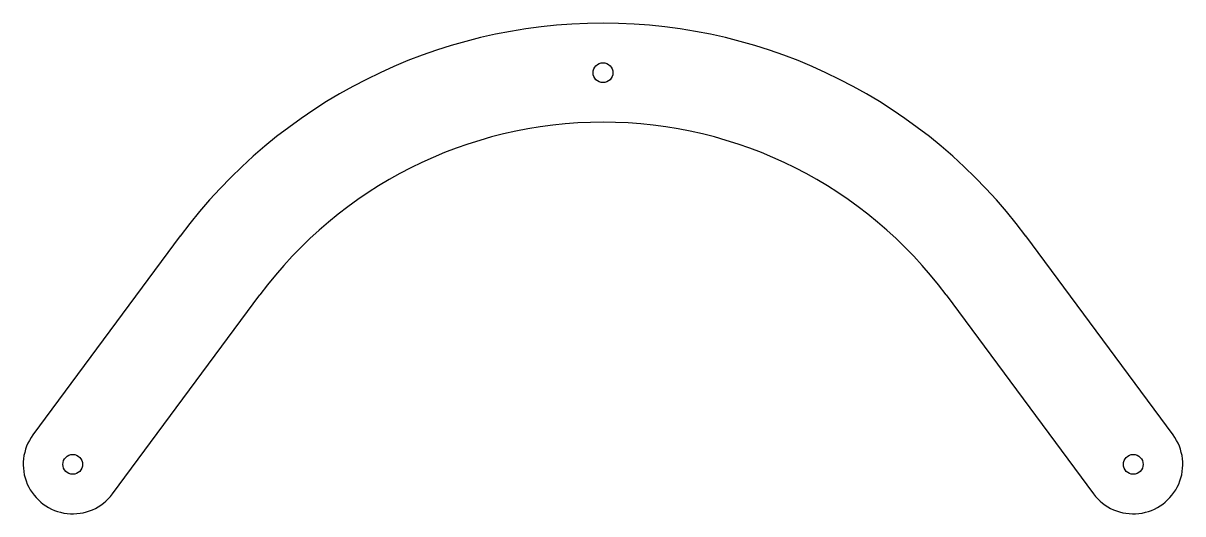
# Model space of a CAD drawing. Header units: millimetres. Extents: x -94 to 94, y 216 to 295.
import ezdxf

# ---------------------------------------------------------------- set-up
doc = ezdxf.new("R2010")
doc.units = ezdxf.units.MM
doc.layers.get('0').update_dxf_attribs({"linetype": 'CONTINUOUS'})

msp = doc.modelspace()

# ---------------------------------------------------------------- linework, layer by layer
for p, q in [((-68.3, 260.6), (-92.11, 228.45)), ((92.11, 228.45), (68.3, 260.6)), ((-79.25, 218.93), (-55.44, 251.07)), ((55.44, 251.07), (79.25, 218.93))]:
    msp.add_line(p, q)
for centre in [(0, 287), (-85.68, 223.69), (85.68, 223.69)]:
    msp.add_circle(centre, 1.6)
for centre, radius, start, end in [((0, 210), 85, 36.5296, 143.4704), ((0, 210), 69, 36.5296, 143.4704), ((-85.68, 223.69), 8, 143.4696, 323.4705), ((85.68, 223.69), 8, -143.4704, 36.5296)]:
    msp.add_arc(centre, radius, start, end)

doc.saveas('drawing.dxf')
